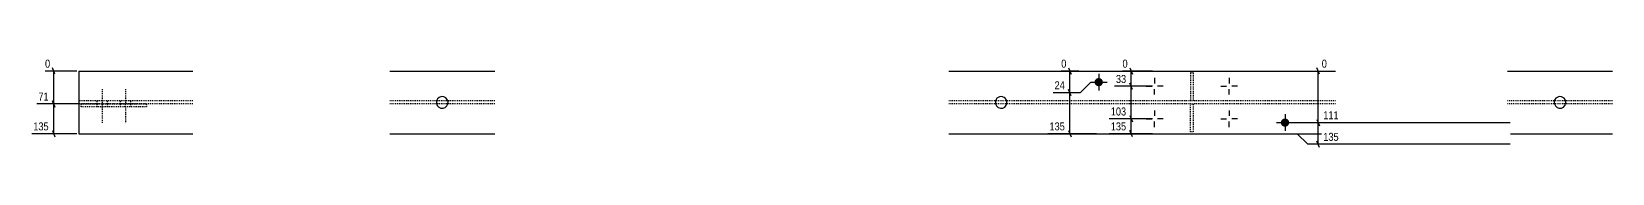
# Model space of a CAD drawing. Header units: millimetres. Extents: x 29 to 27119, y 7 to 1721.
# Drawn here: x 9802 to 13197, y 11 to 204 of the extents above; entities that cross this region are included whole.
import ezdxf

# ---------------------------------------------------------------- set-up
doc = ezdxf.new("R2010")
doc.units = ezdxf.units.MM
doc.linetypes.add('DXK_LINE_DOT2', pattern=[3.9198, 1.9599, -1.9599])
doc.layers.add('MÅLSÆTNING', color=7, linetype='Continuous')
doc.layers.add('STÅL', color=7, linetype='Continuous')
doc.styles.add('Arial Narrow', font='ARIALN.TTF', dxfattribs={"height": 0.2})

msp = doc.modelspace()

# ---------------------------------------------------------------- hatches: boundary and pattern name
at = {"layer": 'STÅL', "linetype": 'Continuous'}
for points in [[(12102.7, 151.1, -1), (12084.7, 151.1, -1)], [(12502.7, 64.1, -1), (12484.7, 64.1, -1)]]:
    msp.add_hatch(color=96, dxfattribs=at).paths.add_polyline_path(points)

# ---------------------------------------------------------------- linework, layer by layer
at = {"layer": 'MÅLSÆTNING', "color": 7, "linetype": 'Continuous'}
for p, q in [((9899.2, 175.1), (9831.1, 175.1)), ((9852.4, 168.3), (9847, 181.8)), ((9849.7, 104.3), (9849.7, 175.1)), ((12051.1, 175.1), (12013.2, 175.1)), ((12209.2, 175.1), (12144.8, 175.1)), ((12160.7, 181.8), (12166.1, 168.3)), ((12163.4, 142.2), (12163.4, 175.1)), ((12497.7, 175.1), (12583.6, 175.1)), ((12567.7, 168.3), (12562.3, 181.8)), ((12565, 64.1), (12565, 175.1)), ((12054.3, 128.6), (12076.8, 151.1)), ((12054.3, 128.6), (12076.8, 151.1)), ((12076.8, 151.1), (12089.2, 151.1)), ((12076.8, 151.1), (12089.2, 151.1)), ((12209.2, 142.2), (12127.3, 142.2)), ((12209.2, 142.2), (12127.3, 142.2)), ((12166.1, 135.5), (12160.7, 149)), ((12166.1, 135.5), (12160.7, 149)), ((12163.4, 72.2), (12163.4, 142.2)), ((9904.2, 104.3), (9813.6, 104.3)), ((9904.2, 104.3), (9813.6, 104.3)), ((9847, 111), (9852.4, 97.5)), ((9852.4, 97.5), (9847, 111)), ((9849.7, 40.1), (9849.7, 104.3)), ((11995.6, 128.6), (12054.3, 128.6)), ((12034.5, 121.8), (12029.1, 135.3)), ((12031.8, 40.1), (12031.8, 128.6)), ((12209.2, 72.2), (12116.3, 72.2)), ((12209.2, 72.2), (12116.3, 72.2)), ((12160.7, 79), (12166.1, 65.5)), ((12160.7, 79), (12166.1, 65.5)), ((12163.4, 40.1), (12163.4, 72.2)), ((12562.3, 70.8), (12567.7, 57.3)), ((12562.3, 70.8), (12567.7, 57.3)), ((9899.2, 40.1), (9802.6, 40.1)), ((9847, 46.8), (9852.4, 33.3)), ((12089.2, 40.1), (11984.7, 40.1)), ((12029.1, 46.8), (12034.5, 33.3)), ((12209.2, 40.1), (12116.3, 40.1)), ((12166.1, 33.3), (12160.7, 46.8)), ((12498.2, 64.1), (12976.9, 64.1)), ((12498.2, 64.1), (12976.9, 64.1)), ((12542.5, 17.6), (12520, 40.1)), ((12520, 40.1), (12537.2, 40.1)), ((12565, 17.6), (12565, 64.1)), ((12976.9, 17.6), (12542.5, 17.6)), ((12567.7, 10.8), (12562.3, 24.3))]:
    msp.add_line(p, q, dxfattribs=at)
at = {"layer": 'STÅL', "color": 2, "linetype": 'Continuous'}
for p, q in [((9903.7, 175.1), (9903.7, 40.1)), ((9903.7, 175.1), (10148.7, 175.1)), ((10571.6, 175.1), (10796.6, 175.1)), ((11771.6, 175.1), (12602.3, 175.1)), ((12971.6, 175.1), (13196.6, 175.1)), ((9903.7, 40.1), (10148.7, 40.1)), ((10571.6, 40.1), (10796.6, 40.1)), ((11771.6, 40.1), (12602.3, 40.1)), ((12971.6, 40.1), (13196.6, 40.1))]:
    msp.add_line(p, q, dxfattribs=at)
at = {"layer": 'STÅL', "color": 7, "linetype": 'DXK_LINE_DOT2'}
for p, q in [((12296.7, 170.9), (12290.7, 170.9)), ((12290.7, 170.9), (12290.7, 110.8)), ((12296.7, 170.9), (12296.7, 110.8)), ((10148.7, 110.8), (9903.7, 110.8)), ((10148.7, 104.3), (9903.7, 104.3)), ((9908.7, 98.3), (9908.7, 104.3)), ((9908.7, 104.3), (10048.7, 104.3)), ((10003.7, 98.3), (10003.7, 104.3)), ((10048.7, 104.3), (10048.7, 98.3)), ((10796.6, 110.8), (10571.6, 110.8)), ((10796.6, 104.3), (10571.6, 104.3)), ((12290.7, 110.8), (11771.6, 110.8)), ((12290.7, 104.3), (11771.6, 104.3)), ((12296.7, 110.8), (12290.7, 110.8)), ((12290.7, 44.3), (12290.7, 104.3)), ((12290.7, 104.3), (12296.7, 104.3)), ((12602.3, 110.8), (12296.7, 110.8)), ((12296.7, 104.3), (12296.7, 44.3)), ((12602.3, 104.3), (12296.7, 104.3)), ((13196.6, 110.8), (12971.6, 110.8)), ((13196.6, 104.3), (12971.6, 104.3)), ((10048.7, 98.3), (9908.7, 98.3)), ((12296.7, 44.3), (12290.7, 44.3))]:
    msp.add_line(p, q, dxfattribs=at)
at = {"layer": 'STÅL', "color": 96, "linetype": 'DXK_LINE_DOT2'}
for p, q in [((9953.7, 135.9), (9953.7, 62.9)), ((10003.7, 135.9), (10003.7, 104.3)), ((9942.7, 110.8), (9942.7, 104.3)), ((9942.7, 104.3), (9942.7, 98.3)), ((9964.7, 110.8), (9964.7, 104.3)), ((9964.7, 104.3), (9964.7, 98.3)), ((9992.7, 110.8), (9992.7, 104.3)), ((9992.7, 104.3), (9992.7, 98.3)), ((10014.7, 110.8), (10014.7, 104.3)), ((10014.7, 104.3), (10014.7, 98.3)), ((10003.7, 98.3), (10003.7, 62.9))]:
    msp.add_line(p, q, dxfattribs=at)
at = {"layer": 'STÅL', "color": 96, "linetype": 'Continuous'}
for p, q in [((12075.7, 151.1), (12111.7, 151.1)), ((12093.7, 169.1), (12093.7, 133.1)), ((12195.7, 142.2), (12207.7, 142.2)), ((12213.7, 160.2), (12213.7, 148.3)), ((12213.7, 124.2), (12213.7, 136.2)), ((12231.7, 142.2), (12219.8, 142.2)), ((12355.7, 142.2), (12367.7, 142.2)), ((12373.7, 160.2), (12373.7, 148.3)), ((12373.7, 124.2), (12373.7, 136.2)), ((12391.7, 142.2), (12379.8, 142.2)), ((12195.7, 72.2), (12207.7, 72.2)), ((12213.7, 90.2), (12213.7, 78.3)), ((12231.7, 72.2), (12219.8, 72.2)), ((12355.7, 72.2), (12367.7, 72.2)), ((12373.7, 90.2), (12373.7, 78.3)), ((12391.7, 72.2), (12379.8, 72.2)), ((12493.7, 82.1), (12493.7, 46.1)), ((12213.7, 54.2), (12213.7, 66.2)), ((12373.7, 54.2), (12373.7, 66.2)), ((12475.7, 64.1), (12511.7, 64.1))]:
    msp.add_line(p, q, dxfattribs=at)
at = {"layer": 'STÅL', "color": 2, "linetype": 'Continuous'}
for centre, start, end in [((10684.1, 107.5), 120.3737, 300.3737), ((10684.1, 107.5), 300.3737, 120.3737), ((11884.1, 107.5), 150.3737, 330.3737), ((11884.1, 107.5), 330.3737, 150.3737), ((13084.1, 107.5), 150.3737, 330.3737), ((13084.1, 107.5), 330.3737, 150.3737)]:
    msp.add_arc(centre, 12.5, start, end, dxfattribs=at)

# ---------------------------------------------------------------- next in the draw order: wipeouts: each hides what was drawn before it
at = {"color": 0, "linetype": 'Continuous'}
for points in [[(9845.7, 178.7), (9845.7, 203.9), (9827.5, 203.9), (9827.5, 178.7)], [(12159.4, 178.7), (12159.4, 203.9), (12141.2, 203.9), (12141.2, 178.7)], [(12587.2, 178.7), (12587.2, 203.9), (12569, 203.9), (12569, 178.7)], [(12024.5, 132.2), (12024.5, 157.4), (11995.3, 157.4), (11995.3, 132.2)], [(9842.4, 107.9), (9842.4, 133.1), (9813.3, 133.1), (9813.3, 107.9)], [(9842.4, 43.7), (9842.4, 68.9), (9802.3, 68.9), (9802.3, 43.7)], [(12024.5, 43.7), (12024.5, 68.9), (11984.4, 68.9), (11984.4, 43.7)], [(12156.1, 75.8), (12156.1, 101), (12116, 101), (12116, 75.8)], [(12977.3, 67.7), (12977.3, 92.9), (12572.3, 92.9), (12572.3, 67.7)], [(12977.3, 21.2), (12977.3, 46.4), (12572.3, 46.4), (12572.3, 21.2)]]:
    msp.add_wipeout(points, dxfattribs=at).dxf.layer = 'MÅLSÆTNING'

# ---------------------------------------------------------------- next in the draw order: linework, layer by layer
at = {"layer": 'MÅLSÆTNING', "color": 7, "linetype": 'Continuous'}
for p, q in [((12029.1, 181.8), (12034.5, 168.3)), ((12031.8, 128.6), (12031.8, 175.1)), ((11995.6, 128.6), (12054.3, 128.6)), ((12034.5, 121.8), (12029.1, 135.3))]:
    msp.add_line(p, q, dxfattribs=at)

# ---------------------------------------------------------------- next in the draw order: texts
at = {"layer": 'MÅLSÆTNING', "color": 3, "linetype": 'Continuous', "style": 'Arial Narrow'}
for s, height, p in [('0', 17.2, (9831.1, 182.3)), ('0', 17.2, (12144.8, 182.3)), ('0', 17.2, (12572.6, 182.3)), ('24', 17.18, (11998.9, 135.8)), ('71', 17.18, (9816.9, 111.5)), ('111', 17.18, (12575.9, 71.3)), ('135', 17.18, (9805.9, 47.3)), ('135', 17.18, (11988, 47.3)), ('135', 17.18, (12575.9, 24.8))]:
    msp.add_text(s, height=height, dxfattribs=at).set_placement(p)

# ---------------------------------------------------------------- next in the draw order: wipeouts: each hides what was drawn before it
at = {"color": 0, "linetype": 'Continuous'}
msp.add_wipeout([(12156.1, 43.7), (12156.1, 68.9), (12116, 68.9), (12116, 43.7)], dxfattribs=at).dxf.layer = 'MÅLSÆTNING'

# ---------------------------------------------------------------- next in the draw order: texts
at = {"layer": 'MÅLSÆTNING', "color": 3, "linetype": 'Continuous', "style": 'Arial Narrow'}
for s, p in [('103', (12119.6, 79.4)), ('135', (12119.6, 47.3))]:
    msp.add_text(s, height=17.18, dxfattribs=at).set_placement(p)

# ---------------------------------------------------------------- next in the draw order: wipeouts: each hides what was drawn before it
at = {"color": 0, "linetype": 'Continuous'}
for points in [[(12027.7, 178.7), (12027.7, 203.9), (12009.6, 203.9), (12009.6, 178.7)], [(12156.1, 145.8), (12156.1, 171), (12127, 171), (12127, 145.8)]]:
    msp.add_wipeout(points, dxfattribs=at).dxf.layer = 'MÅLSÆTNING'

# ---------------------------------------------------------------- next in the draw order: texts
at = {"layer": 'MÅLSÆTNING', "color": 3, "linetype": 'Continuous', "style": 'Arial Narrow'}
for s, height, p in [('0', 17.2, (12013.2, 182.3)), ('33', 17.18, (12130.6, 149.4))]:
    msp.add_text(s, height=height, dxfattribs=at).set_placement(p)

doc.saveas('drawing.dxf')
